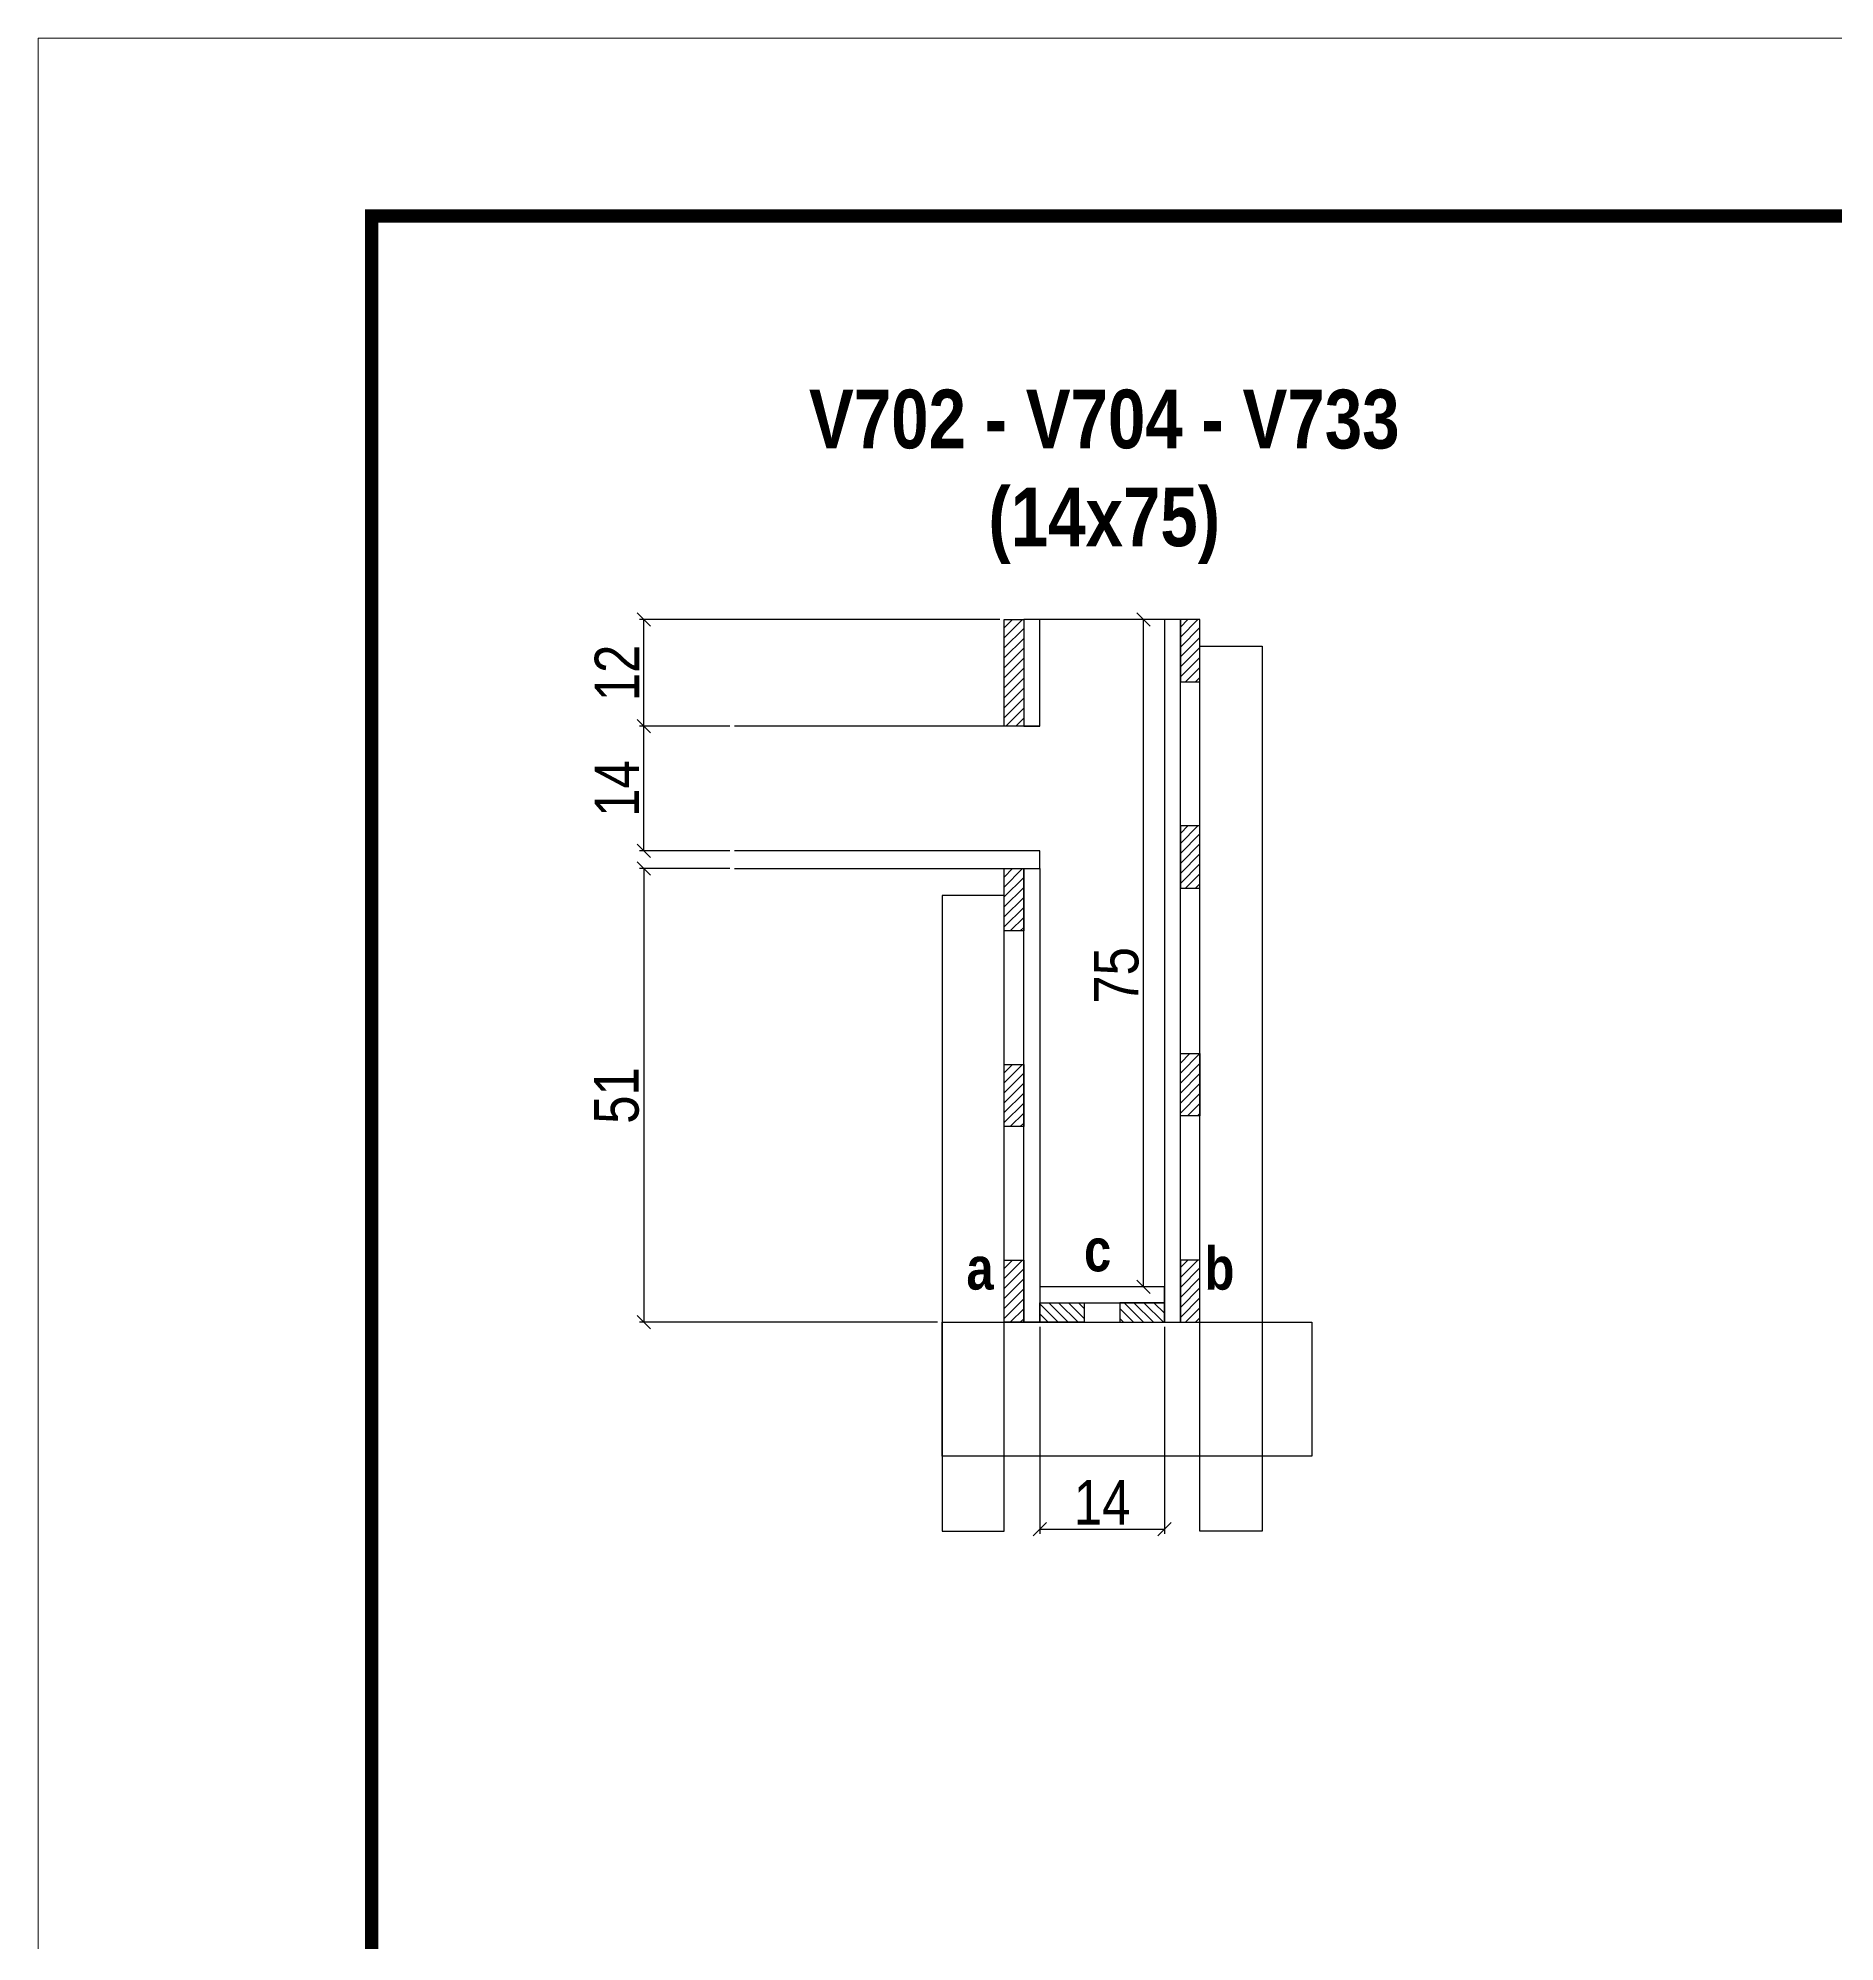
# Model space of a CAD drawing. Extents: x 3309 to 9563, y -2522 to 14608.
# Drawn here: x 4907.9 to 5311.9, y 13031.2 to 13459.3 of the extents above; entities that cross this region are included whole.
import ezdxf

# ---------------------------------------------------------------- set-up
doc = ezdxf.new("R2010")
doc.units = 0
doc.header["$PDMODE"] = 35
doc.header["$PDSIZE"] = -10
doc.linetypes.add('DASHED', pattern=[0.75, 0.5, -0.25])
for name, color, linetype, lineweight in [('CONCRETO', 251, 'Continuous', 25), ('Folhas', 255, 'Continuous', 9), ('SARRAFO DE PRESSAO', 251, 'DASHED', 9)]:
    doc.layers.add(name, color=color, linetype=linetype, lineweight=lineweight)
for name, color, linetype in [('COTA', 241, 'Continuous'), ('detalhes', 4, 'Continuous'), ('NOMENCLATURA', 7, 'Continuous'), ('Painéis', 200, 'Continuous'), ('SARR_2.2x7', 40, 'Continuous'), ('SARR_3.5x7', 81, 'Continuous')]:
    doc.layers.add(name, color=color, linetype=linetype)
doc.styles.add('COTA TECNICA 2X', font='techl___.ttf', dxfattribs={"height": 10})
doc.styles.add('TECNICA', font='techb___.ttf', dxfattribs={"height": 10})
doc.dimstyles.new('SECAO', dxfattribs={"dimscale": 0.333333, "dimtxt": 5, "dimasz": 9, "dimexe": 3, "dimexo": 3, "dimgap": 3, "dimtad": 1, "dimdec": 1, "dimlfac": 0.5, "dimzin": 12, "dimdsep": 46, "dimtxsty": 'COTA TECNICA 2X', "dimblk1": 'OBLIQUE', "dimblk2": 'OBLIQUE', "dimsah": 1, "dimcen": 0.9, "dimclrd": 4, "dimclre": 4, "dimclrt": 240, "dimadec": 1, "dimazin": 3, "dimtfac": 1, "dimtdec": 1, "dimtmove": 0, "dimatfit": 3, "dimfxl": 1, "dimtolj": 1, "dimtzin": 12, "dimarcsym": 0})
pattern_1 = [(45, (-118397.018, -19953.4105), (-1.122532015, 1.122532015), [])]

# ---------------------------------------------------------------- blocks, each defined once
blk = doc.blocks.new('9999999999')
at = {"layer": 'Folhas'}
blk.add_lwpolyline([(98138.98, 34190.21), (99623.98, 34190.21), (99623.98, 35240.21), (98138.98, 35240.21)], close=True, dxfattribs=at)
at = {"layer": 'Folhas', "color": 30, "const_width": 3}
blk.add_lwpolyline([(98213.98, 34230.21), (99583.98, 34230.21), (99583.98, 35200.21), (98213.98, 35200.21)], close=True, dxfattribs=at)
blk = doc.blocks.new('_Oblique')
at = {"color": 0, "linetype": 'ByBlock', "lineweight": -2}
blk.add_line((-0.5, -0.5), (0.5, 0.5), dxfattribs=at)
blk = doc.blocks.new('*D94')
at = {"layer": 'COTA', "color": 4, "lineweight": -2, "transparency": 16777216}
for p, q in [((5063.45, 13272.54), (5043.1, 13272.54)), ((5044.1, 13272.54), (5044.1, 13170.54)), ((5110.15, 13170.54), (5043.1, 13170.54))]:
    blk.add_line(p, q, dxfattribs=at)
at = {"layer": 'Defpoints', "color": 0, "transparency": 16777216}
for p in [(5064.45, 13272.54), (5044.1, 13170.54), (5111.15, 13170.54, 0)]:
    blk.add_point(p, dxfattribs=at)
at = {"layer": 'COTA', "color": 4, "lineweight": -2, "transparency": 16777216, "xscale": 3, "yscale": 3, "zscale": 3}
for p, rotation in [((5044.1, 13272.54), 90), ((5044.1, 13170.54), 270)]:
    blk.add_blockref('_Oblique', p, dxfattribs=dict(at, rotation=rotation))
at = {"layer": 'COTA', "color": 240, "transparency": 16777216, "insert": (5037.99, 13221.54), "char_height": 10, "attachment_point": 5, "rotation": 90, "style": 'COTA TECNICA 2X'}
blk.add_mtext('\\A1;51', dxfattribs=at)
blk = doc.blocks.new('*D95')
at = {"layer": 'COTA', "color": 4, "lineweight": -2, "transparency": 16777216}
for p, q in [((5160.15, 13328.54), (5155.48, 13328.54)), ((5156.48, 13178.54), (5156.48, 13328.54)), ((5160.15, 13178.54), (5155.48, 13178.54))]:
    blk.add_line(p, q, dxfattribs=at)
at = {"layer": 'Defpoints', "color": 0, "transparency": 16777216}
for p in [(5156.48, 13328.54), (5161.15, 13328.54), (5161.15, 13178.54)]:
    blk.add_point(p, dxfattribs=at)
at = {"layer": 'COTA', "color": 4, "lineweight": -2, "transparency": 16777216, "xscale": 3, "yscale": 3, "zscale": 3}
for p, rotation in [((5156.48, 13328.54), 90), ((5156.48, 13178.54), 270)]:
    blk.add_blockref('_Oblique', p, dxfattribs=dict(at, rotation=rotation))
at = {"layer": 'COTA', "color": 240, "transparency": 16777216, "insert": (5150.37, 13248.54), "char_height": 10, "attachment_point": 5, "rotation": 90, "style": 'COTA TECNICA 2X'}
blk.add_mtext('\\A1;75', dxfattribs=at)
blk = doc.blocks.new('*D96')
at = {"layer": 'COTA', "color": 4, "lineweight": -2, "transparency": 16777216}
for p, q in [((5063.45, 13304.54), (5043.1, 13304.54)), ((5044.1, 13276.54), (5044.1, 13304.54)), ((5063.45, 13276.54), (5043.1, 13276.54))]:
    blk.add_line(p, q, dxfattribs=at)
at = {"layer": 'Defpoints', "color": 0, "transparency": 16777216}
for p in [(5044.1, 13304.54), (5064.45, 13304.54), (5064.45, 13276.54)]:
    blk.add_point(p, dxfattribs=at)
at = {"layer": 'COTA', "color": 4, "lineweight": -2, "transparency": 16777216, "xscale": 3, "yscale": 3, "zscale": 3}
for p, rotation in [((5044.1, 13304.54), 90), ((5044.1, 13276.54), 270)]:
    blk.add_blockref('_Oblique', p, dxfattribs=dict(at, rotation=rotation))
at = {"layer": 'COTA', "color": 240, "transparency": 16777216, "insert": (5038.03, 13290.54), "char_height": 10, "attachment_point": 5, "rotation": 90, "style": 'COTA TECNICA 2X'}
blk.add_mtext('\\A1;14', dxfattribs=at)
blk = doc.blocks.new('*D97')
at = {"layer": 'COTA', "color": 4, "lineweight": -2, "transparency": 16777216}
for p, q in [((5124.15, 13328.54), (5043.1, 13328.54)), ((5044.1, 13304.54), (5044.1, 13328.54)), ((5063.45, 13304.54), (5043.1, 13304.54))]:
    blk.add_line(p, q, dxfattribs=at)
at = {"layer": 'Defpoints', "color": 0, "transparency": 16777216}
for p in [(5044.1, 13328.54), (5125.15, 13328.54), (5064.45, 13304.54)]:
    blk.add_point(p, dxfattribs=at)
at = {"layer": 'COTA', "color": 4, "lineweight": -2, "transparency": 16777216, "xscale": 3, "yscale": 3, "zscale": 3}
for p, rotation in [((5044.1, 13328.54), 90), ((5044.1, 13304.54), 270)]:
    blk.add_blockref('_Oblique', p, dxfattribs=dict(at, rotation=rotation))
at = {"layer": 'COTA', "color": 240, "transparency": 16777216, "insert": (5038.05, 13316.54), "char_height": 10, "attachment_point": 5, "rotation": 90, "style": 'COTA TECNICA 2X'}
blk.add_mtext('\\A1;12', dxfattribs=at)
blk = doc.blocks.new('*D98')
at = {"layer": 'COTA', "color": 4, "lineweight": -2, "transparency": 16777216}
for p, q in [((5133.15, 13169.54), (5133.15, 13123.01)), ((5161.15, 13169.54), (5161.15, 13123.01)), ((5133.15, 13124.01), (5161.15, 13124.01))]:
    blk.add_line(p, q, dxfattribs=at)
at = {"layer": 'Defpoints', "color": 0, "transparency": 16777216}
for p in [(5133.15, 13170.54), (5161.15, 13170.54), (5161.15, 13124.01)]:
    blk.add_point(p, dxfattribs=at)
at = {"layer": 'COTA', "color": 4, "lineweight": -2, "transparency": 16777216, "xscale": 3, "yscale": 3, "zscale": 3, "rotation": 180}
blk.add_blockref('_Oblique', (5133.15, 13124.01), dxfattribs=at)
at = {"layer": 'COTA', "color": 4, "lineweight": -2, "transparency": 16777216, "xscale": 3, "yscale": 3, "zscale": 3}
blk.add_blockref('_Oblique', (5161.15, 13124.01), dxfattribs=at)
at = {"layer": 'COTA', "color": 240, "transparency": 16777216, "insert": (5147.15, 13130.08), "char_height": 10, "attachment_point": 5, "style": 'COTA TECNICA 2X'}
blk.add_mtext('\\A1;14', dxfattribs=at)

msp = doc.modelspace()

# ---------------------------------------------------------------- hatches: boundary and pattern name
at = {"layer": 'SARR_2.2x7'}
h = msp.add_hatch(dxfattribs=at)
h.set_pattern_fill('ANSI31', color=256, scale=0.5)
h.set_pattern_definition([(45, (-118387.018, -19906.9966), (-1.122532015, 1.122532015), [])])
h.paths.add_polyline_path([(5125.15, 13304.54), (5129.55, 13304.54), (5129.55, 13328.54), (5125.15, 13328.54)])
h = msp.add_hatch(dxfattribs=at)
h.set_pattern_fill('ANSI31', color=256, scale=0.5)
h.set_pattern_definition([(45, (-118397.018, -19906.9966), (-1.122532015, 1.122532015), [])])
h.paths.add_polyline_path([(5169.15, 13314.54), (5164.75, 13314.54), (5164.75, 13328.54), (5169.15, 13328.54)])
h = msp.add_hatch(dxfattribs=at)
h.set_pattern_fill('ANSI31', color=256, scale=0.5)
h.set_pattern_definition(pattern_1)
h.paths.add_polyline_path([(5169.15, 13268.13), (5164.75, 13268.13), (5164.75, 13282.13), (5169.15, 13282.13)])
h = msp.add_hatch(dxfattribs=at)
h.set_pattern_fill('ANSI31', color=256, scale=0.5)
h.set_pattern_definition([(45, (-118387.018, -19962.9966), (-1.122532015, 1.122532015), [])])
h.paths.add_polyline_path([(5125.15, 13258.54), (5129.55, 13258.54), (5129.55, 13272.54), (5125.15, 13272.54)])
h = msp.add_hatch(dxfattribs=at)
h.set_pattern_fill('ANSI31', color=256, scale=0.5)
h.set_pattern_definition([(45, (-118387.018, -20006.9966), (-1.122532015, 1.122532015), [])])
h.paths.add_polyline_path([(5125.15, 13214.54), (5129.55, 13214.54), (5129.55, 13228.54), (5125.15, 13228.54)])
h = msp.add_hatch(dxfattribs=at)
h.set_pattern_fill('ANSI31', color=256, scale=0.5)
h.set_pattern_definition(pattern_1)
h.paths.add_polyline_path([(5169.15, 13230.96), (5164.75, 13230.96), (5164.75, 13216.96), (5169.15, 13216.96)])
h = msp.add_hatch(dxfattribs=at)
h.set_pattern_fill('ANSI31', color=256, scale=0.5)
h.set_pattern_definition([(45, (-118387.018, -20050.9966), (-1.122532015, 1.122532015), [])])
h.paths.add_polyline_path([(5125.15, 13170.54), (5129.55, 13170.54), (5129.55, 13184.54), (5125.15, 13184.54)])
h = msp.add_hatch(dxfattribs=at)
h.set_pattern_fill('ANSI31', color=256, scale=0.5)
h.set_pattern_definition([(45, (-118397.018, -20050.9966), (-1.122532015, 1.122532015), [])])
h.paths.add_polyline_path([(5169.15, 13170.54), (5164.75, 13170.54), (5164.75, 13184.54), (5169.15, 13184.54)])
h = msp.add_hatch(dxfattribs=at)
h.set_pattern_fill('ANSI31', color=256, scale=0.5, angle=90)
h.set_pattern_definition([(135, (38368.6903, -110341.6276), (-1.122532015, -1.122532015), [])])
h.paths.add_polyline_path([(5143.15, 13170.54), (5143.15, 13174.94), (5133.15, 13174.94), (5133.15, 13170.54)])
h = msp.add_hatch(dxfattribs=at)
h.set_pattern_fill('ANSI31', color=256, scale=0.5, angle=90)
h.set_pattern_definition([(135, (38358.6903, -110341.6276), (-1.122532015, -1.122532015), [])])
h.paths.add_polyline_path([(5151.15, 13174.94), (5151.15, 13170.54), (5161.15, 13170.54), (5161.15, 13174.94)])

# ---------------------------------------------------------------- linework, layer by layer
at = {"layer": 'CONCRETO', "linetype": 'Continuous'}
for p, q in [((5169.15, 13328.54), (5129.55, 13328.54)), ((5133.15, 13304.54), (5064.45, 13304.54))]:
    msp.add_line(p, q, dxfattribs=at)
at = {"layer": 'Painéis', "linetype": 'Continuous'}
for points in [[(5129.55, 13304.54), (5133.15, 13304.54), (5133.15, 13328.54), (5129.55, 13328.54)], [(5164.75, 13170.54), (5164.75, 13328.54), (5161.15, 13328.54), (5161.15, 13170.54)], [(5129.55, 13170.54), (5129.55, 13272.54), (5133.15, 13272.54), (5133.15, 13170.54)], [(5161.15, 13178.54), (5133.15, 13178.54), (5133.15, 13174.94), (5161.15, 13174.94)]]:
    msp.add_lwpolyline(points, close=True, dxfattribs=at)
at = {"layer": 'Painéis', "linetype": 'Continuous', "elevation": 0}
msp.add_lwpolyline([(5064.45, 13272.54), (5133.15, 13272.54), (5133.15, 13276.54), (5064.45, 13276.54)], dxfattribs=at)
at = {"layer": 'SARR_2.2x7'}
for points in [[(5129.55, 13328.54), (5129.55, 13304.54), (5125.15, 13304.54), (5125.15, 13328.54)], [(5164.75, 13328.54), (5164.75, 13314.54), (5169.15, 13314.54), (5169.15, 13328.54)], [(5164.75, 13282.13), (5164.75, 13268.13), (5169.15, 13268.13), (5169.15, 13282.13)], [(5129.55, 13272.54), (5129.55, 13258.54), (5125.15, 13258.54), (5125.15, 13272.54)], [(5129.55, 13228.54), (5129.55, 13214.54), (5125.15, 13214.54), (5125.15, 13228.54)], [(5164.75, 13216.96), (5164.75, 13230.96), (5169.15, 13230.96), (5169.15, 13216.96)], [(5129.55, 13184.54), (5129.55, 13170.54), (5125.15, 13170.54), (5125.15, 13184.54)], [(5164.75, 13184.54), (5164.75, 13170.54), (5169.15, 13170.54), (5169.15, 13184.54)], [(5133.15, 13174.94), (5143.15, 13174.94), (5143.15, 13170.54), (5133.15, 13170.54)], [(5161.15, 13174.94), (5151.15, 13174.94), (5151.15, 13170.54), (5161.15, 13170.54)]]:
    msp.add_lwpolyline(points, close=True, dxfattribs=at)
at = {"layer": 'SARR_3.5x7'}
for points in [[(5169.15, 13322.54), (5183.15, 13322.54), (5183.15, 13123.56), (5169.15, 13123.56)], [(5125.15, 13266.54), (5111.15, 13266.54), (5111.15, 13123.56), (5125.15, 13123.56)], [(5111.15, 13170.54), (5194.34, 13170.54), (5194.34, 13140.45), (5111.15, 13140.45)]]:
    msp.add_lwpolyline(points, close=True, dxfattribs=at)

# ---------------------------------------------------------------- block references
at = {"layer": 'SARRAFO DE PRESSAO', "color": 6, "linetype": 'ByBlock'}
msp.add_blockref('9999999999', (-93231.11, -21780.92), dxfattribs=at)

# ---------------------------------------------------------------- texts
at = {"layer": 'detalhes', "style": 'TECNICA'}
for s, p in [('c', (5143.07, 13182.01)), ('a', (5116.63, 13177.9)), ('b', (5170.19, 13177.89))]:
    msp.add_text(s, height=9.6, dxfattribs=at).set_placement(p)
at = {"layer": 'NOMENCLATURA', "insert": (5147.63, 13380.24), "char_height": 13.2, "attachment_point": 2, "style": 'TECNICA'}
msp.add_mtext_dynamic_manual_height_columns('V702 - V704 - V733\\P(14x75)', width=300.2766, gutter_width=1, heights=[0], dxfattribs=at)

# ---------------------------------------------------------------- dimensions: what is measured, and where the dimension line sits
at = {"layer": 'COTA'}
for base, p1, p2, picture, middle in [((5044.1, 13328.54), (5064.45, 13304.54), (5125.15, 13328.54), '*D97', (5038.05, 13316.54)), ((5044.1, 13304.54), (5064.45, 13276.54), (5064.45, 13304.54), '*D96', (5038.03, 13290.54)), ((5044.1, 13170.54, 0), (5064.45, 13272.54), (5111.15, 13170.54), '*D94', (5037.99, 13221.54, 0))]:
    dim = msp.add_linear_dim(base=base, p1=p1, p2=p2, angle=90, dimstyle='SECAO', dxfattribs=at)
    dim.commit()
    dim.dimension.update_dxf_attribs({"geometry": picture, "text_midpoint": middle})
dim = msp.add_linear_dim(base=(5156.48, 13328.54), p1=(5161.15, 13178.54), p2=(5161.15, 13328.54), angle=90, dimstyle='SECAO', dxfattribs=at)
dim.commit()
dim.dimension.update_dxf_attribs({"geometry": '*D95', "text_midpoint": (5156.48, 13248.54), "dimtype": 160})
dim = msp.add_linear_dim(base=(5161.15, 13124.01), p1=(5133.15, 13170.54), p2=(5161.15, 13170.54), dimstyle='SECAO', dxfattribs=at)
dim.commit()
dim.dimension.update_dxf_attribs({"geometry": '*D98', "text_midpoint": (5147.15, 13130.08)})

doc.saveas('drawing.dxf')
